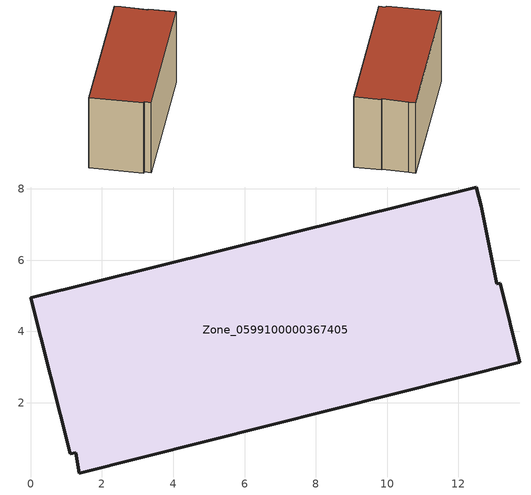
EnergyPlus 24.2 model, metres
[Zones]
Zone_0599100000367405
 floor ground (C_G): 13.72,3.14 1.36,0.03 1.27,0.6 1.1,0.57 0,4.95 12.5,8.05 12.63,7.51 13.07,5.34 13.17,5.36 z0
 wall outside (C_F): 12.63,7.51 12.5,8.05 0,4.95 1.1,0.57 1.27,0.6 1.36,0.03 13.72,3.14 13.17,5.36 13.07,5.34 12.63,7.51 z0:6.99
 roof outside (C_R): 1.36,0.03 13.72,3.14 13.17,5.36 13.07,5.34 12.63,7.51 12.5,8.05 0,4.95 1.1,0.57 1.27,0.6 z6.99
[BUILDING]
Pand.0599100000367405: North Axis=0; Terrain=City; Loads Convergence Tolerance Value=0.04; Temperature Convergence Tolerance Value=0.4; Solar Distribution=FullExterior; Maximum Number of Warmup Days=25; Minimum Number of Warmup Days=1
[Site:Location]
Rotterdam.The.Hague.AP_ZH_NLD Design_Conditions: Latitude=51.96; Longitude=4.45; Time Zone=1; Elevation=-4.5
[SITE:GROUNDTEMPERATURE:BUILDINGSURFACE]
18, 18, 18, 18, 18, 18, 18, 18, 18, 18, 18, 18
[MATERIAL] Thermal Absorptance=0.9; Solar Absorptance=0.7; Visible Absorptance=0.7
Name | Roughness | Thickness | Conductivity | Density | Specific Heat
G.TC.1992-2005 | MediumSmooth | 0.15 | 0.06 | 540 | 1210
F.TC.1992-2005 | Rough | 0.3 | 0.12 | 1920 | 840
R.TC.1992-2005 | MediumRough | 0.2 | 0.08 | 1500 | 1000
[CONSTRUCTION]
C_G: G.TC.1992-2005
C_F: F.TC.1992-2005
C_R: R.TC.1992-2005
[ZONE]
Zone_0599100000367405: Type=1; Multiplier=1; Ceiling Height=Autocalculate; Volume=Autocalculate; Floor Area=autocalculate; Part of Total Floor Area=Yes
[ZONEINFILTRATION:DESIGNFLOWRATE]
Infil_Zone_0599100000367405: Zone or ZoneList or Space or SpaceList=Zone_0599100000367405; Schedule=AlwaysOn; Design Flow Rate Calculation Method=Flow/Area; Flow Rate per Floor Area=0.0015; Constant Term Coefficient=1; Temperature Term Coefficient=0; Velocity Term Coefficient=0; Velocity Squared Term Coefficient=0
[HVACTEMPLATE:ZONE:IDEALLOADSAIRSYSTEM]
Zone_0599100000367405: Maximum Heating Supply Air Temperature=50; Minimum Cooling Supply Air Temperature=13; Maximum Heating Supply Air Humidity Ratio=0.0156; Minimum Cooling Supply Air Humidity Ratio=0.0077; Heating Limit=NoLimit; Cooling Limit=NoLimit; Dehumidification Control Type=ConstantSensibleHeatRatio; Cooling Sensible Heat Ratio=0.7; Dehumidification Setpoint=60; Humidification Control Type=None; Humidification Setpoint=30; Outdoor Air Method=None; Outdoor Air Flow Rate per Person=0.00944; Outdoor Air Flow Rate per Zone Floor Area=0; Outdoor Air Flow Rate per Zone=0; Demand Controlled Ventilation Type=None; Outdoor Air Economizer Type=NoEconomizer; Heat Recovery Type=None; Sensible Heat Recovery Effectiveness=0.7; Latent Heat Recovery Effectiveness=0.65
[ZONECONTROL:THERMOSTAT]
ThermostatControl_Zone_0599100000367405: Zone or ZoneList=Zone_0599100000367405; Control Type Schedule=DualSetpointControlType; Control 1=Thermostat_Zone_0599100000367405; Temperature Difference Between Cutout And Setpoint=0
[THERMOSTATSETPOINT:DUALSETPOINT]
Thermostat_Zone_0599100000367405: Heating Setpoint Temperature Schedule=HeatingSetpoint_Zone_0599100000367405; Cooling Setpoint Temperature Schedule=CoolingSetpoint_Zone_0599100000367405
[SCHEDULE:COMPACT]
HeatingSetpoint_Zone_0599100000367405: Through: 12/31, For: AllDays, Until: 24:00, 21
CoolingSetpoint_Zone_0599100000367405: Through: 12/31, For: AllDays, Until: 24:00, 24
DualSetpointControlType: Through: 12/31, For: AllDays, Until: 24:00, 4
AlwaysOn: Through: 12/31, For: AllDays, Until: 24:00, 1
